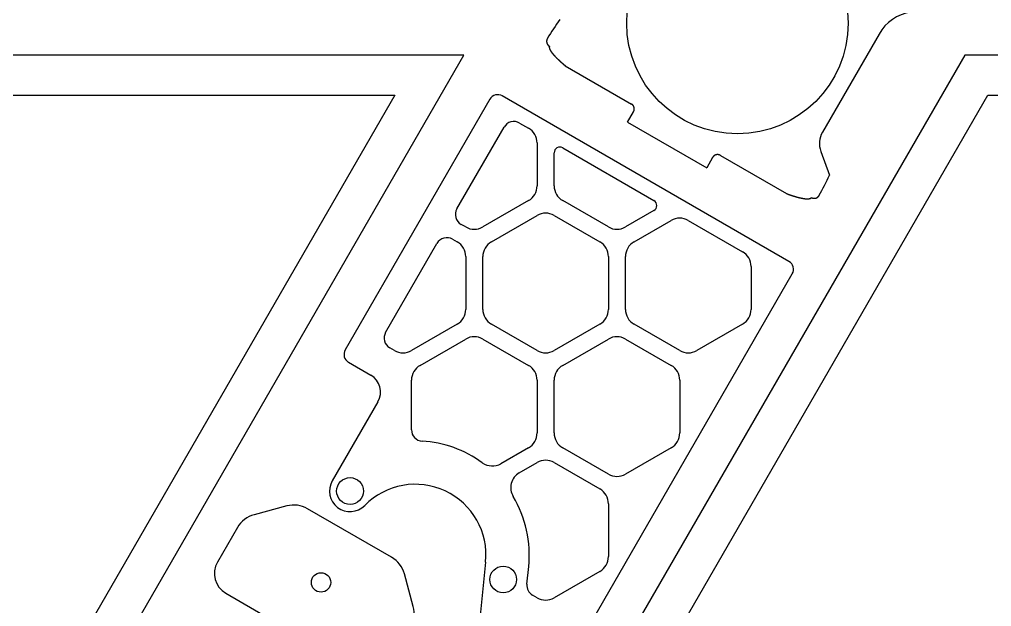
# Model space of a CAD drawing. Extents: x 442 to 745, y 5 to 355.
# Drawn here: x 553.2 to 623.3, y 230.3 to 272.6 of the extents above; entities that cross this region are included whole.
import ezdxf

# ---------------------------------------------------------------- set-up
doc = ezdxf.new("R2010")
doc.units = 0
doc.layers.add('VISIBLE__ANSI_', color=7, linetype='CONTINUOUS')

msp = doc.modelspace()

# ---------------------------------------------------------------- linework, layer by layer
at = {"layer": 'VISIBLE__ANSI_'}
for p, q in [((615.222, 271.596), (611.136, 264.519)), ((621.4, 270.075), (517.036, 89.313)), ((531.419, 176.812), (585.265, 270.075)), ((585.265, 270.075), (535.817, 270.075)), ((670.848, 270.075), (621.4, 270.075)), ((592.579, 269.304), (597.354, 266.547)), ((522.029, 92.195), (623.064, 267.193)), ((580.273, 267.193), (529.755, 179.694)), ((537.481, 267.193), (580.273, 267.193)), ((587.135, 266.892), (576.697, 248.813)), ((608.718, 255.192), (588.035, 267.133)), ((623.064, 267.193), (665.855, 267.193)), ((597.076, 265.242), (597.503, 265.982)), ((589.283, 265.176), (589.921, 264.808)), ((597.076, 265.242), (602.781, 261.948)), ((584.761, 258.991), (588.158, 264.875)), ((590.539, 263.738), (590.539, 260.648)), ((592.392, 263.382), (598.98, 259.578)), ((611.015, 263.132), (611.64, 261.413)), ((591.774, 260.648), (591.774, 263.025)), ((603.208, 262.688), (602.781, 261.948)), ((603.773, 262.842), (608.547, 260.085)), ((589.921, 259.578), (586.627, 257.676)), ((595.686, 257.676), (592.392, 259.578)), ((598.98, 258.865), (596.921, 257.676)), ((587.245, 256.606), (590.539, 258.508)), ((591.774, 258.508), (595.068, 256.606)), ((585.392, 257.676), (585.063, 257.866)), ((597.539, 256.606), (600.215, 258.152)), ((601.451, 258.152), (605.362, 255.893)), ((584.445, 256.796), (584.774, 256.606)), ((579.614, 250.076), (583.32, 256.495)), ((585.392, 255.537), (585.392, 251.733)), ((586.627, 251.733), (586.627, 255.537)), ((595.686, 255.537), (595.686, 251.733)), ((596.921, 251.733), (596.921, 255.537)), ((605.98, 254.823), (605.98, 251.733)), ((589.092, 219.881), (608.959, 254.292)), ((584.774, 250.663), (581.48, 248.761)), ((590.539, 248.761), (587.245, 250.663)), ((595.068, 250.663), (591.774, 248.761)), ((600.833, 248.761), (597.539, 250.663)), ((605.362, 250.663), (602.068, 248.761)), ((582.098, 247.691), (585.392, 249.593)), ((586.627, 249.593), (589.921, 247.691)), ((592.392, 247.691), (595.686, 249.593)), ((596.921, 249.593), (600.215, 247.691)), ((580.245, 248.761), (579.916, 248.951)), ((576.939, 247.913), (578.546, 246.985)), ((581.48, 243.051), (581.48, 246.622)), ((590.539, 246.622), (590.539, 242.818)), ((591.774, 242.818), (591.774, 246.622)), ((600.833, 246.622), (600.833, 242.818)), ((579.059, 245.072), (575.765, 239.367)), ((589.921, 241.748), (587.934, 240.601)), ((595.686, 239.846), (592.392, 241.748)), ((600.215, 241.748), (596.921, 239.846)), ((589.26, 239.94), (590.539, 240.678)), ((591.774, 240.678), (595.068, 238.777)), ((572.476, 237.554), (570.121, 236.922)), ((580.047, 233.851), (573.976, 237.356)), ((595.686, 237.707), (595.686, 233.903)), ((568.921, 236.001), (567.477, 233.501)), ((586.828, 233.491), (585.612, 221.578)), ((589.813, 231.912), (589.942, 233.173)), ((581.599, 230.295), (580.968, 232.651)), ((595.068, 232.833), (591.774, 230.932)), ((568.08, 231.251), (577.708, 225.692)), ((590.539, 230.932), (590.22, 231.115))]:
    msp.add_line(p, q, dxfattribs=at)
for points in [[(591.29, 271.287, 0), (591.289, 271.285, 0), (591.288, 271.283, 0), (591.287, 271.281, 0), (591.286, 271.28, 0), (591.285, 271.278, 0), (591.284, 271.276, 0), (591.283, 271.274, 0), (591.282, 271.273, 0), (591.281, 271.271, 0), (591.28, 271.269, 0), (591.279, 271.267, 0), (591.278, 271.266, 0), (591.278, 271.264, 0), (591.277, 271.262, 0), (591.276, 271.26, 0), (591.275, 271.258, 0), (591.274, 271.257, 0), (591.273, 271.255, 0), (591.272, 271.253, 0), (591.271, 271.251, 0), (591.27, 271.249, 0), (591.27, 271.248, 0), (591.269, 271.246, 0), (591.268, 271.244, 0), (591.267, 271.242, 0), (591.266, 271.24, 0), (591.265, 271.238, 0), (591.265, 271.237, 0), (591.264, 271.235, 0), (591.263, 271.233, 0), (591.262, 271.231, 0), (591.261, 271.229, 0), (591.261, 271.227, 0), (591.26, 271.226, 0), (591.259, 271.224, 0), (591.259, 271.222, 0), (591.258, 271.22, 0), (591.257, 271.218, 0), (591.256, 271.216, 0), (591.256, 271.214, 0), (591.255, 271.212, 0), (591.254, 271.211, 0), (591.254, 271.209, 0), (591.253, 271.207, 0), (591.252, 271.205, 0), (591.252, 271.203, 0), (591.251, 271.201, 0), (591.25, 271.199, 0), (591.25, 271.197, 0), (591.249, 271.195, 0), (591.249, 271.193, 0), (591.248, 271.192, 0), (591.248, 271.19, 0), (591.247, 271.188, 0), (591.246, 271.186, 0), (591.246, 271.184, 0), (591.245, 271.182, 0), (591.245, 271.18, 0), (591.244, 271.178, 0), (591.244, 271.176, 0), (591.243, 271.174, 0), (591.243, 271.172, 0), (591.242, 271.17, 0), (591.242, 271.168, 0), (591.241, 271.166, 0), (591.241, 271.164, 0), (591.24, 271.162, 0), (591.24, 271.16, 0), (591.24, 271.159, 0), (591.239, 271.157, 0), (591.239, 271.155, 0), (591.238, 271.153, 0), (591.238, 271.151, 0), (591.238, 271.149, 0), (591.237, 271.147, 0), (591.237, 271.145, 0), (591.236, 271.143, 0), (591.236, 271.141, 0), (591.236, 271.139, 0), (591.235, 271.137, 0), (591.235, 271.135, 0), (591.235, 271.133, 0), (591.234, 271.131, 0), (591.234, 271.129, 0), (591.234, 271.127, 0), (591.234, 271.125, 0), (591.233, 271.123, 0), (591.233, 271.121, 0), (591.233, 271.119, 0), (591.233, 271.117, 0), (591.232, 271.115, 0), (591.232, 271.113, 0), (591.232, 271.111, 0), (591.232, 271.109, 0), (591.232, 271.107, 0), (591.231, 271.105, 0), (591.231, 271.103, 0), (591.231, 271.101, 0), (591.231, 271.099, 0), (591.231, 271.097, 0), (591.231, 271.095, 0), (591.231, 271.093, 0), (591.23, 271.091, 0), (591.23, 271.089, 0), (591.23, 271.087, 0), (591.23, 271.085, 0), (591.23, 271.083, 0), (591.23, 271.081, 0), (591.23, 271.079, 0), (591.23, 271.078, 0), (591.23, 271.076, 0), (591.23, 271.074, 0), (591.23, 271.072, 0), (591.23, 271.07, 0), (591.23, 271.068, 0), (591.23, 271.066, 0), (591.23, 271.064, 0), (591.23, 271.062, 0), (591.23, 271.06, 0), (591.23, 271.058, 0), (591.23, 271.056, 0), (591.23, 271.054, 0), (591.23, 271.053, 0), (591.23, 271.051, 0), (591.23, 271.049, 0), (591.23, 271.047, 0), (591.231, 271.045, 0), (591.231, 271.043, 0), (591.231, 271.041, 0), (591.231, 271.039, 0), (591.231, 271.037, 0), (591.231, 271.036, 0), (591.231, 271.034, 0), (591.232, 271.032, 0), (591.232, 271.03, 0), (591.232, 271.028, 0), (591.232, 271.026, 0), (591.232, 271.024, 0), (591.233, 271.023, 0), (591.233, 271.021, 0), (591.233, 271.019, 0), (591.233, 271.017, 0), (591.234, 271.015, 0), (591.234, 271.013, 0), (591.234, 271.011, 0), (591.234, 271.01, 0), (591.235, 271.008, 0), (591.235, 271.006, 0), (591.235, 271.004, 0), (591.235, 271.002, 0), (591.236, 271, 0), (591.236, 270.999, 0), (591.236, 270.997, 0), (591.237, 270.995, 0), (591.237, 270.993, 0), (591.237, 270.991, 0), (591.238, 270.99, 0), (591.238, 270.988, 0), (591.239, 270.986, 0), (591.239, 270.984, 0), (591.239, 270.982, 0), (591.24, 270.981, 0), (591.24, 270.979, 0), (591.241, 270.977, 0), (591.241, 270.975, 0), (591.241, 270.974, 0), (591.242, 270.972, 0), (591.242, 270.97, 0), (591.243, 270.968, 0), (591.243, 270.966, 0), (591.244, 270.965, 0), (591.244, 270.963, 0), (591.245, 270.961, 0), (591.245, 270.959, 0), (591.246, 270.958, 0), (591.246, 270.956, 0), (591.247, 270.954, 0), (591.247, 270.952, 0), (591.248, 270.951, 0), (591.248, 270.949, 0), (591.249, 270.947, 0), (591.249, 270.945, 0), (591.25, 270.944, 0), (591.251, 270.942, 0), (591.251, 270.94, 0), (591.252, 270.938, 0), (591.252, 270.937, 0), (591.253, 270.935, 0), (591.254, 270.933, 0), (591.254, 270.932, 0), (591.255, 270.93, 0), (591.255, 270.928, 0), (591.256, 270.926, 0), (591.257, 270.925, 0), (591.257, 270.923, 0), (591.258, 270.921, 0), (591.259, 270.92, 0), (591.259, 270.918, 0), (591.26, 270.916, 0), (591.261, 270.915, 0), (591.261, 270.913, 0), (591.262, 270.911, 0), (591.263, 270.91, 0), (591.264, 270.908, 0), (591.264, 270.906, 0), (591.265, 270.904, 0), (591.266, 270.903, 0), (591.267, 270.901, 0), (591.267, 270.899, 0), (591.268, 270.898, 0), (591.269, 270.896, 0), (591.27, 270.895, 0), (591.27, 270.893, 0), (591.271, 270.891, 0), (591.272, 270.89, 0), (591.273, 270.888, 0), (591.274, 270.886, 0), (591.275, 270.885, 0), (591.275, 270.883, 0), (591.276, 270.881, 0), (591.277, 270.88, 0), (591.278, 270.878, 0), (591.279, 270.877, 0), (591.28, 270.875, 0), (591.28, 270.873, 0), (591.281, 270.872, 0), (591.282, 270.87, 0), (591.283, 270.869, 0), (591.284, 270.867, 0), (591.285, 270.865, 0), (591.286, 270.864, 0), (591.287, 270.862, 0), (591.288, 270.861, 0), (591.289, 270.859, 0), (591.29, 270.857, 0), (591.29, 270.856, 0), (591.291, 270.854, 0), (591.292, 270.853, 0), (591.293, 270.851, 0), (591.294, 270.85, 0), (591.295, 270.848, 0), (591.296, 270.847, 0), (591.297, 270.845, 0), (591.298, 270.844, 0), (591.299, 270.842, 0), (591.3, 270.84, 0), (591.301, 270.839, 0), (591.302, 270.837, 0), (591.303, 270.836, 0), (591.304, 270.834, 0), (591.305, 270.833, 0), (591.307, 270.831, 0), (591.308, 270.83, 0), (591.309, 270.828, 0), (591.31, 270.827, 0), (591.311, 270.826, 0), (591.312, 270.824, 0), (591.313, 270.823, 0), (591.314, 270.821, 0), (591.315, 270.82, 0), (591.316, 270.818, 0), (591.317, 270.817, 0), (591.318, 270.815, 0), (591.32, 270.814, 0), (591.321, 270.813, 0), (591.322, 270.811, 0), (591.323, 270.81, 0), (591.324, 270.808, 0), (591.325, 270.807, 0), (591.326, 270.806, 0), (591.327, 270.804, 0), (591.328, 270.803, 0), (591.329, 270.802, 0), (591.33, 270.801, 0), (591.331, 270.799, 0), (591.332, 270.798, 0), (591.334, 270.797, 0), (591.335, 270.796, 0), (591.336, 270.794, 0), (591.337, 270.793, 0), (591.338, 270.792, 0), (591.339, 270.791, 0), (591.34, 270.79, 0), (591.341, 270.788, 0), (591.342, 270.787, 0), (591.343, 270.786, 0), (591.344, 270.785, 0), (591.345, 270.784, 0), (591.346, 270.783, 0), (591.347, 270.782, 0), (591.348, 270.781, 0), (591.349, 270.779, 0), (591.35, 270.778, 0), (591.351, 270.777, 0), (591.352, 270.776, 0), (591.353, 270.775, 0), (591.354, 270.774, 0), (591.355, 270.773, 0), (591.356, 270.772, 0), (591.357, 270.771, 0), (591.358, 270.77, 0), (591.359, 270.769, 0), (591.36, 270.768, 0), (591.361, 270.767, 0), (591.362, 270.766, 0), (591.363, 270.765, 0), (591.364, 270.765, 0), (591.365, 270.764, 0), (591.366, 270.763, 0), (591.367, 270.762, 0), (591.368, 270.761, 0), (591.369, 270.76, 0), (591.37, 270.759, 0), (591.371, 270.758, 0), (591.372, 270.757, 0), (591.373, 270.757, 0), (591.374, 270.756, 0), (591.375, 270.755, 0), (591.376, 270.754, 0), (591.377, 270.753, 0), (591.377, 270.753, 0), (591.378, 270.752, 0), (591.379, 270.751, 0), (591.38, 270.75, 0), (591.381, 270.749, 0), (591.382, 270.749, 0), (591.383, 270.748, 0), (591.384, 270.747, 0), (591.385, 270.746, 0), (591.386, 270.746, 0), (591.387, 270.745, 0), (591.388, 270.744, 0), (591.389, 270.743, 0), (591.39, 270.743, 0), (591.391, 270.742, 0), (591.392, 270.741, 0), (591.393, 270.741, 0), (591.394, 270.74, 0), (591.394, 270.739, 0), (591.395, 270.738, 0), (591.396, 270.738, 0), (591.397, 270.737, 0), (591.398, 270.736, 0), (591.399, 270.736, 0), (591.4, 270.735, 0), (591.401, 270.734, 0), (591.402, 270.734, 0), (591.403, 270.733, 0), (591.404, 270.733, 0), (591.405, 270.732, 0), (591.406, 270.731, 0), (591.407, 270.731, 0), (591.407, 270.73, 0), (591.408, 270.729, 0), (591.409, 270.729, 0), (591.41, 270.728, 0), (591.411, 270.728, 0), (591.412, 270.727, 0), (591.413, 270.726, 0), (591.414, 270.726, 0), (591.415, 270.725, 0), (591.416, 270.725, 0), (591.417, 270.724, 0), (591.418, 270.723, 0), (591.419, 270.723, 0), (591.419, 270.722, 0), (591.42, 270.722, 0), (591.421, 270.721, 0), (591.422, 270.721, 0), (591.423, 270.72, 0), (591.424, 270.72, 0), (591.425, 270.719, 0), (591.426, 270.718, 0), (591.427, 270.718, 0), (591.428, 270.717, 0), (591.429, 270.717, 0), (591.43, 270.716, 0), (591.431, 270.716, 0), (591.431, 270.715, 0), (591.432, 270.715, 0), (591.433, 270.714, 0), (591.434, 270.714, 0), (591.435, 270.713, 0)], [(591.435, 270.713, 0), (591.434, 270.71, 0), (591.432, 270.706, 0), (591.431, 270.703, 0), (591.43, 270.699, 0), (591.429, 270.696, 0), (591.428, 270.692, 0), (591.427, 270.689, 0), (591.426, 270.685, 0), (591.425, 270.682, 0), (591.425, 270.678, 0), (591.424, 270.674, 0), (591.423, 270.671, 0), (591.423, 270.667, 0), (591.423, 270.664, 0), (591.422, 270.66, 0), (591.422, 270.656, 0), (591.422, 270.652, 0), (591.422, 270.649, 0), (591.422, 270.645, 0), (591.422, 270.641, 0), (591.422, 270.638, 0), (591.422, 270.634, 0), (591.422, 270.63, 0), (591.422, 270.627, 0), (591.423, 270.623, 0), (591.423, 270.619, 0), (591.423, 270.616, 0), (591.424, 270.612, 0), (591.424, 270.608, 0), (591.425, 270.605, 0), (591.426, 270.601, 0), (591.426, 270.597, 0), (591.427, 270.594, 0), (591.428, 270.59, 0), (591.428, 270.586, 0), (591.429, 270.583, 0), (591.43, 270.579, 0), (591.431, 270.575, 0), (591.432, 270.572, 0), (591.433, 270.568, 0), (591.434, 270.564, 0), (591.435, 270.561, 0), (591.436, 270.557, 0), (591.437, 270.553, 0), (591.438, 270.55, 0), (591.44, 270.546, 0), (591.441, 270.543, 0), (591.442, 270.539, 0), (591.443, 270.535, 0), (591.444, 270.532, 0), (591.446, 270.528, 0), (591.447, 270.525, 0), (591.448, 270.521, 0), (591.45, 270.518, 0), (591.451, 270.514, 0), (591.453, 270.511, 0), (591.454, 270.508, 0), (591.455, 270.504, 0), (591.457, 270.501, 0), (591.458, 270.497, 0), (591.46, 270.494, 0), (591.461, 270.491, 0), (591.463, 270.487, 0), (591.464, 270.484, 0), (591.466, 270.48, 0), (591.468, 270.477, 0), (591.469, 270.474, 0), (591.471, 270.47, 0), (591.473, 270.467, 0), (591.474, 270.463, 0), (591.476, 270.46, 0), (591.478, 270.456, 0), (591.48, 270.453, 0), (591.481, 270.45, 0), (591.483, 270.446, 0), (591.485, 270.443, 0), (591.487, 270.439, 0), (591.489, 270.436, 0), (591.491, 270.432, 0), (591.492, 270.429, 0), (591.494, 270.425, 0), (591.496, 270.422, 0), (591.498, 270.418, 0), (591.5, 270.415, 0), (591.502, 270.411, 0), (591.504, 270.408, 0), (591.506, 270.405, 0), (591.508, 270.401, 0), (591.511, 270.398, 0), (591.513, 270.394, 0), (591.515, 270.391, 0), (591.517, 270.387, 0), (591.519, 270.384, 0), (591.521, 270.38, 0), (591.523, 270.377, 0), (591.525, 270.373, 0), (591.528, 270.37, 0), (591.53, 270.366, 0), (591.532, 270.363, 0), (591.534, 270.359, 0), (591.537, 270.356, 0), (591.539, 270.352, 0), (591.541, 270.349, 0), (591.543, 270.346, 0), (591.546, 270.342, 0), (591.548, 270.339, 0), (591.55, 270.335, 0), (591.553, 270.332, 0), (591.555, 270.328, 0), (591.557, 270.325, 0), (591.56, 270.321, 0), (591.562, 270.318, 0), (591.565, 270.314, 0), (591.567, 270.311, 0), (591.569, 270.308, 0), (591.572, 270.304, 0), (591.574, 270.301, 0), (591.577, 270.297, 0), (591.579, 270.294, 0), (591.582, 270.291, 0), (591.584, 270.287, 0), (591.587, 270.284, 0), (591.589, 270.28, 0), (591.592, 270.277, 0), (591.594, 270.274, 0), (591.597, 270.27, 0), (591.599, 270.267, 0), (591.602, 270.263, 0), (591.604, 270.26, 0), (591.607, 270.257, 0), (591.609, 270.253, 0), (591.612, 270.25, 0), (591.614, 270.247, 0), (591.617, 270.243, 0), (591.619, 270.24, 0), (591.622, 270.237, 0), (591.624, 270.234, 0), (591.627, 270.23, 0), (591.629, 270.227, 0), (591.632, 270.224, 0), (591.635, 270.22, 0), (591.637, 270.217, 0), (591.64, 270.214, 0), (591.642, 270.211, 0), (591.645, 270.207, 0), (591.647, 270.204, 0), (591.65, 270.201, 0), (591.653, 270.198, 0), (591.655, 270.195, 0), (591.658, 270.192, 0), (591.66, 270.188, 0), (591.663, 270.185, 0), (591.665, 270.182, 0), (591.668, 270.179, 0), (591.671, 270.176, 0), (591.673, 270.173, 0), (591.676, 270.169, 0), (591.678, 270.166, 0), (591.681, 270.163, 0), (591.684, 270.16, 0), (591.686, 270.157, 0), (591.689, 270.153, 0), (591.692, 270.15, 0), (591.694, 270.147, 0), (591.697, 270.144, 0), (591.7, 270.141, 0), (591.703, 270.137, 0), (591.705, 270.134, 0), (591.708, 270.131, 0), (591.711, 270.128, 0), (591.714, 270.125, 0), (591.716, 270.121, 0), (591.719, 270.118, 0), (591.722, 270.115, 0), (591.725, 270.112, 0), (591.727, 270.109, 0), (591.73, 270.105, 0), (591.733, 270.102, 0), (591.736, 270.099, 0), (591.739, 270.096, 0), (591.742, 270.092, 0), (591.744, 270.089, 0), (591.747, 270.086, 0), (591.75, 270.083, 0), (591.753, 270.08, 0), (591.756, 270.076, 0), (591.759, 270.073, 0), (591.762, 270.07, 0), (591.765, 270.067, 0), (591.767, 270.063, 0), (591.77, 270.06, 0), (591.773, 270.057, 0), (591.776, 270.054, 0), (591.779, 270.05, 0), (591.782, 270.047, 0), (591.785, 270.044, 0), (591.788, 270.041, 0), (591.791, 270.037, 0), (591.794, 270.034, 0), (591.797, 270.031, 0), (591.8, 270.028, 0), (591.803, 270.024, 0), (591.806, 270.021, 0), (591.809, 270.018, 0), (591.812, 270.015, 0), (591.815, 270.011, 0), (591.818, 270.008, 0), (591.821, 270.005, 0), (591.824, 270.001, 0), (591.827, 269.998, 0), (591.83, 269.995, 0), (591.833, 269.992, 0), (591.836, 269.988, 0), (591.84, 269.985, 0), (591.843, 269.982, 0), (591.846, 269.979, 0), (591.849, 269.975, 0), (591.852, 269.972, 0), (591.855, 269.969, 0), (591.858, 269.966, 0), (591.861, 269.962, 0), (591.864, 269.959, 0), (591.868, 269.956, 0), (591.871, 269.952, 0), (591.874, 269.949, 0), (591.877, 269.946, 0), (591.88, 269.943, 0), (591.883, 269.939, 0), (591.887, 269.936, 0), (591.89, 269.933, 0), (591.893, 269.93, 0), (591.896, 269.926, 0), (591.899, 269.923, 0), (591.902, 269.92, 0), (591.906, 269.916, 0), (591.909, 269.913, 0), (591.912, 269.91, 0), (591.915, 269.907, 0), (591.919, 269.903, 0), (591.922, 269.9, 0), (591.925, 269.897, 0), (591.928, 269.893, 0), (591.932, 269.89, 0), (591.935, 269.887, 0), (591.938, 269.884, 0), (591.941, 269.88, 0), (591.945, 269.877, 0), (591.948, 269.874, 0), (591.951, 269.871, 0), (591.954, 269.867, 0), (591.958, 269.864, 0), (591.961, 269.861, 0), (591.964, 269.858, 0), (591.968, 269.854, 0), (591.971, 269.851, 0), (591.974, 269.848, 0), (591.977, 269.844, 0), (591.981, 269.841, 0), (591.984, 269.838, 0), (591.987, 269.835, 0), (591.991, 269.831, 0), (591.994, 269.828, 0), (591.997, 269.825, 0), (592.001, 269.822, 0), (592.004, 269.818, 0), (592.007, 269.815, 0), (592.011, 269.812, 0), (592.014, 269.809, 0), (592.018, 269.805, 0), (592.021, 269.802, 0), (592.024, 269.799, 0), (592.028, 269.796, 0), (592.031, 269.792, 0), (592.034, 269.789, 0), (592.038, 269.786, 0), (592.041, 269.783, 0), (592.044, 269.779, 0), (592.048, 269.776, 0), (592.051, 269.773, 0), (592.055, 269.77, 0), (592.058, 269.766, 0), (592.061, 269.763, 0), (592.065, 269.76, 0), (592.068, 269.757, 0), (592.072, 269.753, 0), (592.075, 269.75, 0), (592.078, 269.747, 0), (592.082, 269.744, 0), (592.085, 269.74, 0), (592.089, 269.737, 0), (592.092, 269.734, 0), (592.096, 269.731, 0), (592.099, 269.728, 0), (592.102, 269.724, 0), (592.106, 269.721, 0), (592.109, 269.718, 0), (592.113, 269.715, 0), (592.116, 269.711, 0), (592.119, 269.708, 0), (592.123, 269.705, 0), (592.126, 269.702, 0), (592.13, 269.699, 0), (592.133, 269.695, 0), (592.137, 269.692, 0), (592.14, 269.689, 0), (592.144, 269.686, 0), (592.147, 269.683, 0), (592.15, 269.679, 0), (592.154, 269.676, 0), (592.157, 269.673, 0), (592.161, 269.67, 0), (592.164, 269.667, 0), (592.168, 269.664, 0), (592.171, 269.66, 0), (592.175, 269.657, 0), (592.178, 269.654, 0), (592.182, 269.651, 0), (592.185, 269.648, 0), (592.188, 269.645, 0), (592.192, 269.641, 0), (592.195, 269.638, 0), (592.199, 269.635, 0), (592.202, 269.632, 0), (592.206, 269.629, 0), (592.209, 269.626, 0), (592.213, 269.622, 0), (592.216, 269.619, 0), (592.22, 269.616, 0), (592.223, 269.613, 0), (592.226, 269.61, 0), (592.23, 269.607, 0), (592.233, 269.604, 0), (592.237, 269.601, 0), (592.24, 269.597, 0), (592.244, 269.594, 0), (592.247, 269.591, 0), (592.251, 269.588, 0), (592.254, 269.585, 0), (592.258, 269.582, 0), (592.261, 269.579, 0), (592.264, 269.576, 0), (592.268, 269.573, 0), (592.271, 269.57, 0), (592.275, 269.566, 0), (592.278, 269.563, 0), (592.282, 269.56, 0), (592.285, 269.557, 0), (592.289, 269.554, 0), (592.292, 269.551, 0), (592.296, 269.548, 0), (592.299, 269.545, 0), (592.302, 269.542, 0), (592.306, 269.539, 0), (592.309, 269.536, 0), (592.313, 269.533, 0), (592.316, 269.53, 0), (592.32, 269.527, 0), (592.323, 269.524, 0), (592.327, 269.521, 0), (592.33, 269.518, 0), (592.333, 269.515, 0), (592.337, 269.512, 0), (592.34, 269.509, 0), (592.344, 269.506, 0), (592.347, 269.503, 0), (592.351, 269.5, 0), (592.354, 269.497, 0), (592.357, 269.494, 0), (592.361, 269.491, 0), (592.364, 269.488, 0), (592.368, 269.485, 0), (592.371, 269.482, 0), (592.374, 269.479, 0), (592.378, 269.476, 0), (592.381, 269.473, 0), (592.385, 269.47, 0), (592.388, 269.467, 0), (592.391, 269.464, 0), (592.395, 269.461, 0), (592.398, 269.458, 0), (592.402, 269.455, 0), (592.405, 269.452, 0), (592.408, 269.449, 0)], [(592.408, 269.449, 0), (592.41, 269.448, 0), (592.411, 269.447, 0), (592.412, 269.446, 0), (592.414, 269.444, 0), (592.415, 269.443, 0), (592.417, 269.442, 0), (592.418, 269.441, 0), (592.419, 269.44, 0), (592.421, 269.439, 0), (592.422, 269.437, 0), (592.424, 269.436, 0), (592.425, 269.435, 0), (592.426, 269.434, 0), (592.428, 269.433, 0), (592.429, 269.431, 0), (592.43, 269.43, 0), (592.432, 269.429, 0), (592.433, 269.428, 0), (592.435, 269.427, 0), (592.436, 269.425, 0), (592.437, 269.424, 0), (592.439, 269.423, 0), (592.44, 269.422, 0), (592.441, 269.421, 0), (592.443, 269.42, 0), (592.444, 269.418, 0), (592.446, 269.417, 0), (592.447, 269.416, 0), (592.448, 269.415, 0), (592.45, 269.414, 0), (592.451, 269.413, 0), (592.452, 269.411, 0), (592.454, 269.41, 0), (592.455, 269.409, 0), (592.457, 269.408, 0), (592.458, 269.407, 0), (592.459, 269.405, 0), (592.461, 269.404, 0), (592.462, 269.403, 0), (592.463, 269.402, 0), (592.465, 269.401, 0), (592.466, 269.4, 0), (592.467, 269.398, 0), (592.469, 269.397, 0), (592.47, 269.396, 0), (592.472, 269.395, 0), (592.473, 269.394, 0), (592.474, 269.393, 0), (592.476, 269.392, 0), (592.477, 269.39, 0), (592.478, 269.389, 0), (592.48, 269.388, 0), (592.481, 269.387, 0), (592.482, 269.386, 0), (592.484, 269.385, 0), (592.485, 269.383, 0), (592.486, 269.382, 0), (592.488, 269.381, 0), (592.489, 269.38, 0), (592.491, 269.379, 0), (592.492, 269.378, 0), (592.493, 269.377, 0), (592.495, 269.375, 0), (592.496, 269.374, 0), (592.497, 269.373, 0), (592.499, 269.372, 0), (592.5, 269.371, 0), (592.501, 269.37, 0), (592.503, 269.369, 0), (592.504, 269.367, 0), (592.505, 269.366, 0), (592.507, 269.365, 0), (592.508, 269.364, 0), (592.509, 269.363, 0), (592.511, 269.362, 0), (592.512, 269.361, 0), (592.513, 269.36, 0), (592.515, 269.358, 0), (592.516, 269.357, 0), (592.517, 269.356, 0), (592.519, 269.355, 0), (592.52, 269.354, 0), (592.521, 269.353, 0), (592.523, 269.352, 0), (592.524, 269.351, 0), (592.525, 269.349, 0), (592.527, 269.348, 0), (592.528, 269.347, 0), (592.529, 269.346, 0), (592.531, 269.345, 0), (592.532, 269.344, 0), (592.533, 269.343, 0), (592.535, 269.342, 0), (592.536, 269.34, 0), (592.537, 269.339, 0), (592.539, 269.338, 0), (592.54, 269.337, 0), (592.541, 269.336, 0), (592.543, 269.335, 0), (592.544, 269.334, 0), (592.545, 269.333, 0), (592.546, 269.332, 0), (592.548, 269.33, 0), (592.549, 269.329, 0), (592.55, 269.328, 0), (592.552, 269.327, 0), (592.553, 269.326, 0), (592.554, 269.325, 0), (592.556, 269.324, 0), (592.557, 269.323, 0), (592.558, 269.322, 0), (592.56, 269.321, 0), (592.561, 269.319, 0), (592.562, 269.318, 0), (592.564, 269.317, 0), (592.565, 269.316, 0), (592.566, 269.315, 0), (592.567, 269.314, 0), (592.569, 269.313, 0), (592.57, 269.312, 0), (592.571, 269.311, 0), (592.573, 269.31, 0), (592.574, 269.309, 0), (592.575, 269.308, 0), (592.576, 269.306, 0), (592.578, 269.305, 0), (592.579, 269.304, 0)], [(597.503, 265.982, 0), (597.505, 265.986, 0), (597.508, 265.991, 0), (597.51, 265.995, 0), (597.513, 266, 0), (597.515, 266.004, 0), (597.517, 266.009, 0), (597.519, 266.014, 0), (597.522, 266.018, 0), (597.524, 266.023, 0), (597.526, 266.028, 0), (597.528, 266.032, 0), (597.53, 266.037, 0), (597.531, 266.042, 0), (597.533, 266.046, 0), (597.535, 266.051, 0), (597.537, 266.056, 0), (597.538, 266.061, 0), (597.54, 266.066, 0), (597.541, 266.071, 0), (597.543, 266.076, 0), (597.544, 266.08, 0), (597.545, 266.085, 0), (597.547, 266.09, 0), (597.548, 266.095, 0), (597.549, 266.1, 0), (597.55, 266.105, 0), (597.551, 266.11, 0), (597.552, 266.115, 0), (597.553, 266.12, 0), (597.554, 266.125, 0), (597.555, 266.13, 0), (597.555, 266.135, 0), (597.556, 266.14, 0), (597.556, 266.145, 0), (597.557, 266.15, 0), (597.557, 266.155, 0), (597.558, 266.161, 0), (597.558, 266.166, 0), (597.559, 266.171, 0), (597.559, 266.176, 0), (597.559, 266.181, 0), (597.559, 266.186, 0), (597.559, 266.191, 0), (597.559, 266.196, 0), (597.559, 266.201, 0), (597.559, 266.206, 0), (597.558, 266.211, 0), (597.558, 266.216, 0), (597.558, 266.222, 0), (597.557, 266.227, 0), (597.557, 266.232, 0), (597.556, 266.237, 0), (597.556, 266.242, 0), (597.555, 266.247, 0), (597.555, 266.252, 0), (597.554, 266.257, 0), (597.553, 266.262, 0), (597.552, 266.267, 0), (597.551, 266.272, 0), (597.55, 266.277, 0), (597.549, 266.282, 0), (597.548, 266.287, 0), (597.547, 266.292, 0), (597.545, 266.297, 0), (597.544, 266.301, 0), (597.543, 266.306, 0), (597.541, 266.311, 0), (597.54, 266.316, 0), (597.538, 266.321, 0), (597.536, 266.326, 0), (597.535, 266.33, 0), (597.533, 266.335, 0), (597.531, 266.34, 0), (597.529, 266.345, 0), (597.528, 266.349, 0), (597.526, 266.354, 0), (597.524, 266.359, 0), (597.521, 266.363, 0), (597.519, 266.368, 0), (597.517, 266.372, 0), (597.515, 266.377, 0), (597.513, 266.382, 0), (597.51, 266.386, 0), (597.508, 266.39, 0), (597.505, 266.395, 0), (597.503, 266.399, 0), (597.5, 266.404, 0), (597.498, 266.408, 0), (597.495, 266.412, 0), (597.492, 266.417, 0), (597.489, 266.421, 0), (597.487, 266.425, 0), (597.484, 266.429, 0), (597.481, 266.433, 0), (597.478, 266.437, 0), (597.475, 266.441, 0), (597.472, 266.445, 0), (597.468, 266.449, 0), (597.465, 266.453, 0), (597.462, 266.457, 0), (597.459, 266.461, 0), (597.455, 266.465, 0), (597.452, 266.469, 0), (597.449, 266.472, 0), (597.445, 266.476, 0), (597.442, 266.48, 0), (597.438, 266.483, 0), (597.434, 266.487, 0), (597.431, 266.49, 0), (597.427, 266.494, 0), (597.423, 266.497, 0), (597.42, 266.5, 0), (597.416, 266.504, 0), (597.412, 266.507, 0), (597.408, 266.51, 0), (597.404, 266.513, 0), (597.4, 266.517, 0), (597.396, 266.52, 0), (597.392, 266.523, 0), (597.388, 266.526, 0), (597.384, 266.529, 0), (597.38, 266.531, 0), (597.375, 266.534, 0), (597.371, 266.537, 0), (597.367, 266.54, 0), (597.363, 266.542, 0), (597.358, 266.545, 0), (597.354, 266.547, 0)], [(603.773, 262.842, 0), (603.768, 262.844, 0), (603.764, 262.847, 0), (603.759, 262.849, 0), (603.755, 262.851, 0), (603.75, 262.854, 0), (603.746, 262.856, 0), (603.741, 262.858, 0), (603.737, 262.86, 0), (603.732, 262.862, 0), (603.727, 262.864, 0), (603.723, 262.866, 0), (603.718, 262.868, 0), (603.713, 262.87, 0), (603.709, 262.872, 0), (603.704, 262.873, 0), (603.699, 262.875, 0), (603.694, 262.876, 0), (603.69, 262.878, 0), (603.685, 262.879, 0), (603.68, 262.881, 0), (603.675, 262.882, 0), (603.67, 262.884, 0), (603.665, 262.885, 0), (603.66, 262.886, 0), (603.655, 262.887, 0), (603.65, 262.888, 0), (603.645, 262.889, 0), (603.64, 262.89, 0), (603.635, 262.891, 0), (603.63, 262.892, 0), (603.625, 262.892, 0), (603.62, 262.893, 0), (603.615, 262.894, 0), (603.61, 262.894, 0), (603.605, 262.895, 0), (603.6, 262.895, 0), (603.595, 262.896, 0), (603.59, 262.896, 0), (603.585, 262.896, 0), (603.58, 262.896, 0), (603.575, 262.896, 0), (603.57, 262.896, 0), (603.565, 262.896, 0), (603.56, 262.896, 0), (603.555, 262.896, 0), (603.55, 262.896, 0), (603.545, 262.896, 0), (603.54, 262.895, 0), (603.535, 262.895, 0), (603.529, 262.895, 0), (603.524, 262.894, 0), (603.519, 262.894, 0), (603.514, 262.893, 0), (603.509, 262.892, 0), (603.504, 262.891, 0), (603.499, 262.891, 0), (603.494, 262.89, 0), (603.489, 262.889, 0), (603.484, 262.888, 0), (603.479, 262.887, 0), (603.474, 262.886, 0), (603.47, 262.884, 0), (603.465, 262.883, 0), (603.46, 262.882, 0), (603.455, 262.881, 0), (603.45, 262.879, 0), (603.445, 262.878, 0), (603.44, 262.876, 0), (603.435, 262.874, 0), (603.431, 262.873, 0), (603.426, 262.871, 0), (603.421, 262.869, 0), (603.416, 262.867, 0), (603.412, 262.866, 0), (603.407, 262.864, 0), (603.402, 262.862, 0), (603.398, 262.86, 0), (603.393, 262.857, 0), (603.388, 262.855, 0), (603.384, 262.853, 0), (603.379, 262.851, 0), (603.375, 262.848, 0), (603.37, 262.846, 0), (603.366, 262.843, 0), (603.362, 262.841, 0), (603.357, 262.838, 0), (603.353, 262.836, 0), (603.348, 262.833, 0), (603.344, 262.83, 0), (603.34, 262.828, 0), (603.336, 262.825, 0), (603.331, 262.822, 0), (603.327, 262.819, 0), (603.323, 262.816, 0), (603.319, 262.813, 0), (603.315, 262.81, 0), (603.311, 262.807, 0), (603.307, 262.804, 0), (603.303, 262.8, 0), (603.299, 262.797, 0), (603.295, 262.794, 0), (603.292, 262.79, 0), (603.288, 262.787, 0), (603.284, 262.783, 0), (603.28, 262.78, 0), (603.277, 262.776, 0), (603.273, 262.773, 0), (603.27, 262.769, 0), (603.266, 262.765, 0), (603.263, 262.762, 0), (603.259, 262.758, 0), (603.256, 262.754, 0), (603.252, 262.75, 0), (603.249, 262.746, 0), (603.246, 262.742, 0), (603.243, 262.738, 0), (603.24, 262.734, 0), (603.237, 262.73, 0), (603.234, 262.726, 0), (603.231, 262.722, 0), (603.228, 262.718, 0), (603.225, 262.714, 0), (603.222, 262.71, 0), (603.219, 262.705, 0), (603.216, 262.701, 0), (603.214, 262.697, 0), (603.211, 262.692, 0), (603.208, 262.688, 0)], [(608.547, 260.085, 0), (608.549, 260.084, 0), (608.551, 260.084, 0), (608.552, 260.083, 0), (608.554, 260.083, 0), (608.555, 260.082, 0), (608.557, 260.081, 0), (608.559, 260.081, 0), (608.56, 260.08, 0), (608.562, 260.08, 0), (608.564, 260.079, 0), (608.565, 260.079, 0), (608.567, 260.078, 0), (608.568, 260.077, 0), (608.57, 260.077, 0), (608.572, 260.076, 0), (608.573, 260.076, 0), (608.575, 260.075, 0), (608.577, 260.074, 0), (608.578, 260.074, 0), (608.58, 260.073, 0), (608.581, 260.073, 0), (608.583, 260.072, 0), (608.585, 260.071, 0), (608.586, 260.071, 0), (608.588, 260.07, 0), (608.59, 260.07, 0), (608.591, 260.069, 0), (608.593, 260.068, 0), (608.595, 260.068, 0), (608.596, 260.067, 0), (608.598, 260.067, 0), (608.599, 260.066, 0), (608.601, 260.065, 0), (608.603, 260.065, 0), (608.604, 260.064, 0), (608.606, 260.064, 0), (608.608, 260.063, 0), (608.609, 260.062, 0), (608.611, 260.062, 0), (608.613, 260.061, 0), (608.614, 260.061, 0), (608.616, 260.06, 0), (608.618, 260.059, 0), (608.619, 260.059, 0), (608.621, 260.058, 0), (608.623, 260.058, 0), (608.624, 260.057, 0), (608.626, 260.056, 0), (608.627, 260.056, 0), (608.629, 260.055, 0), (608.631, 260.055, 0), (608.632, 260.054, 0), (608.634, 260.054, 0), (608.636, 260.053, 0), (608.637, 260.052, 0), (608.639, 260.052, 0), (608.641, 260.051, 0), (608.642, 260.051, 0), (608.644, 260.05, 0), (608.646, 260.049, 0), (608.647, 260.049, 0), (608.649, 260.048, 0), (608.651, 260.048, 0), (608.652, 260.047, 0), (608.654, 260.046, 0), (608.656, 260.046, 0), (608.657, 260.045, 0), (608.659, 260.045, 0), (608.661, 260.044, 0), (608.662, 260.043, 0), (608.664, 260.043, 0), (608.666, 260.042, 0), (608.667, 260.042, 0), (608.669, 260.041, 0), (608.671, 260.04, 0), (608.672, 260.04, 0), (608.674, 260.039, 0), (608.676, 260.039, 0), (608.677, 260.038, 0), (608.679, 260.037, 0), (608.681, 260.037, 0), (608.682, 260.036, 0), (608.684, 260.036, 0), (608.686, 260.035, 0), (608.687, 260.035, 0), (608.689, 260.034, 0), (608.691, 260.033, 0), (608.692, 260.033, 0), (608.694, 260.032, 0), (608.696, 260.032, 0), (608.697, 260.031, 0), (608.699, 260.03, 0), (608.701, 260.03, 0), (608.703, 260.029, 0), (608.704, 260.029, 0), (608.706, 260.028, 0), (608.708, 260.027, 0), (608.709, 260.027, 0), (608.711, 260.026, 0), (608.713, 260.026, 0), (608.714, 260.025, 0), (608.716, 260.024, 0), (608.718, 260.024, 0), (608.719, 260.023, 0), (608.721, 260.023, 0), (608.723, 260.022, 0), (608.724, 260.021, 0), (608.726, 260.021, 0), (608.728, 260.02, 0), (608.729, 260.02, 0), (608.731, 260.019, 0), (608.733, 260.019, 0), (608.735, 260.018, 0), (608.736, 260.017, 0), (608.738, 260.017, 0), (608.74, 260.016, 0), (608.741, 260.016, 0), (608.743, 260.015, 0), (608.745, 260.014, 0), (608.746, 260.014, 0), (608.748, 260.013, 0), (608.75, 260.013, 0), (608.751, 260.012, 0), (608.753, 260.011, 0), (608.755, 260.011, 0), (608.757, 260.01, 0), (608.758, 260.01, 0)], [(608.758, 260.01, 0), (608.762, 260.008, 0), (608.766, 260.007, 0), (608.77, 260.005, 0), (608.774, 260.004, 0), (608.778, 260.003, 0), (608.782, 260.001, 0), (608.786, 260, 0), (608.79, 259.998, 0), (608.795, 259.997, 0), (608.799, 259.996, 0), (608.803, 259.994, 0), (608.807, 259.993, 0), (608.811, 259.992, 0), (608.815, 259.99, 0), (608.819, 259.989, 0), (608.823, 259.987, 0), (608.827, 259.986, 0), (608.831, 259.985, 0), (608.835, 259.983, 0), (608.839, 259.982, 0), (608.843, 259.98, 0), (608.847, 259.979, 0), (608.851, 259.978, 0), (608.855, 259.976, 0), (608.859, 259.975, 0), (608.864, 259.974, 0), (608.868, 259.972, 0), (608.872, 259.971, 0), (608.876, 259.97, 0), (608.88, 259.968, 0), (608.884, 259.967, 0), (608.888, 259.965, 0), (608.892, 259.964, 0), (608.896, 259.963, 0), (608.9, 259.961, 0), (608.904, 259.96, 0), (608.908, 259.959, 0), (608.913, 259.957, 0), (608.917, 259.956, 0), (608.921, 259.955, 0), (608.925, 259.953, 0), (608.929, 259.952, 0), (608.933, 259.95, 0), (608.937, 259.949, 0), (608.941, 259.948, 0), (608.945, 259.946, 0), (608.949, 259.945, 0), (608.954, 259.944, 0), (608.958, 259.942, 0), (608.962, 259.941, 0), (608.966, 259.94, 0), (608.97, 259.938, 0), (608.974, 259.937, 0), (608.978, 259.936, 0), (608.982, 259.934, 0), (608.986, 259.933, 0), (608.99, 259.932, 0), (608.995, 259.93, 0), (608.999, 259.929, 0), (609.003, 259.928, 0), (609.007, 259.926, 0), (609.011, 259.925, 0), (609.015, 259.924, 0), (609.019, 259.923, 0), (609.023, 259.921, 0), (609.028, 259.92, 0), (609.032, 259.919, 0), (609.036, 259.917, 0), (609.04, 259.916, 0), (609.044, 259.915, 0), (609.048, 259.913, 0), (609.052, 259.912, 0), (609.056, 259.911, 0), (609.06, 259.91, 0), (609.065, 259.908, 0), (609.069, 259.907, 0), (609.073, 259.906, 0), (609.077, 259.904, 0), (609.081, 259.903, 0), (609.085, 259.902, 0), (609.089, 259.901, 0), (609.093, 259.899, 0), (609.098, 259.898, 0), (609.102, 259.897, 0), (609.106, 259.895, 0), (609.11, 259.894, 0), (609.114, 259.893, 0), (609.118, 259.892, 0), (609.122, 259.89, 0), (609.126, 259.889, 0), (609.13, 259.888, 0), (609.135, 259.887, 0), (609.139, 259.885, 0), (609.143, 259.884, 0), (609.147, 259.883, 0), (609.151, 259.882, 0), (609.155, 259.88, 0), (609.159, 259.879, 0), (609.163, 259.878, 0), (609.167, 259.877, 0), (609.172, 259.876, 0), (609.176, 259.874, 0), (609.18, 259.873, 0), (609.184, 259.872, 0), (609.188, 259.871, 0), (609.192, 259.869, 0), (609.196, 259.868, 0), (609.2, 259.867, 0), (609.204, 259.866, 0), (609.209, 259.865, 0), (609.213, 259.863, 0), (609.217, 259.862, 0), (609.221, 259.861, 0), (609.225, 259.86, 0), (609.229, 259.859, 0), (609.233, 259.857, 0), (609.237, 259.856, 0), (609.241, 259.855, 0), (609.245, 259.854, 0), (609.249, 259.853, 0), (609.254, 259.852, 0), (609.258, 259.85, 0), (609.262, 259.849, 0), (609.266, 259.848, 0), (609.27, 259.847, 0), (609.274, 259.846, 0), (609.278, 259.845, 0), (609.282, 259.844, 0), (609.286, 259.842, 0), (609.29, 259.841, 0), (609.294, 259.84, 0), (609.298, 259.839, 0), (609.302, 259.838, 0), (609.306, 259.837, 0), (609.311, 259.836, 0), (609.315, 259.834, 0), (609.319, 259.833, 0), (609.323, 259.832, 0), (609.327, 259.831, 0), (609.331, 259.83, 0), (609.335, 259.829, 0), (609.339, 259.828, 0), (609.343, 259.827, 0), (609.347, 259.826, 0), (609.351, 259.825, 0), (609.355, 259.823, 0), (609.359, 259.822, 0), (609.363, 259.821, 0), (609.367, 259.82, 0), (609.371, 259.819, 0), (609.375, 259.818, 0), (609.379, 259.817, 0), (609.383, 259.816, 0), (609.387, 259.815, 0), (609.391, 259.814, 0), (609.395, 259.813, 0), (609.399, 259.812, 0), (609.403, 259.811, 0), (609.407, 259.81, 0), (609.411, 259.809, 0), (609.415, 259.808, 0), (609.419, 259.807, 0), (609.423, 259.806, 0), (609.427, 259.805, 0), (609.431, 259.804, 0), (609.435, 259.803, 0), (609.439, 259.802, 0), (609.443, 259.801, 0), (609.447, 259.8, 0), (609.451, 259.799, 0), (609.455, 259.798, 0), (609.459, 259.797, 0), (609.463, 259.796, 0), (609.467, 259.795, 0), (609.471, 259.794, 0), (609.475, 259.793, 0), (609.479, 259.792, 0), (609.483, 259.791, 0), (609.487, 259.79, 0), (609.491, 259.789, 0), (609.495, 259.788, 0), (609.499, 259.787, 0), (609.503, 259.786, 0), (609.507, 259.785, 0), (609.511, 259.784, 0), (609.516, 259.783, 0), (609.52, 259.782, 0), (609.524, 259.781, 0), (609.528, 259.78, 0), (609.532, 259.779, 0), (609.536, 259.778, 0), (609.541, 259.777, 0), (609.545, 259.776, 0), (609.549, 259.775, 0), (609.553, 259.774, 0), (609.557, 259.773, 0), (609.562, 259.772, 0), (609.566, 259.771, 0), (609.57, 259.77, 0), (609.575, 259.769, 0), (609.579, 259.768, 0), (609.583, 259.768, 0), (609.587, 259.767, 0), (609.592, 259.766, 0), (609.596, 259.765, 0), (609.6, 259.764, 0), (609.605, 259.763, 0), (609.609, 259.762, 0), (609.614, 259.761, 0), (609.618, 259.76, 0), (609.622, 259.759, 0), (609.627, 259.758, 0), (609.631, 259.757, 0), (609.636, 259.756, 0), (609.64, 259.756, 0), (609.644, 259.755, 0), (609.649, 259.754, 0), (609.653, 259.753, 0), (609.658, 259.752, 0), (609.662, 259.751, 0), (609.667, 259.75, 0), (609.671, 259.749, 0), (609.676, 259.748, 0), (609.68, 259.748, 0), (609.685, 259.747, 0), (609.689, 259.746, 0), (609.693, 259.745, 0), (609.698, 259.744, 0), (609.702, 259.743, 0), (609.707, 259.743, 0), (609.711, 259.742, 0), (609.716, 259.741, 0), (609.721, 259.74, 0), (609.725, 259.739, 0), (609.73, 259.739, 0), (609.734, 259.738, 0), (609.739, 259.737, 0), (609.743, 259.736, 0), (609.748, 259.735, 0), (609.752, 259.735, 0), (609.757, 259.734, 0), (609.761, 259.733, 0), (609.766, 259.732, 0), (609.77, 259.732, 0), (609.775, 259.731, 0), (609.779, 259.73, 0), (609.784, 259.73, 0), (609.788, 259.729, 0), (609.793, 259.728, 0), (609.797, 259.727, 0), (609.802, 259.727, 0), (609.806, 259.726, 0), (609.811, 259.725, 0), (609.815, 259.725, 0), (609.82, 259.724, 0), (609.825, 259.724, 0), (609.829, 259.723, 0), (609.834, 259.722, 0), (609.838, 259.722, 0), (609.843, 259.721, 0), (609.847, 259.72, 0), (609.852, 259.72, 0), (609.856, 259.719, 0), (609.861, 259.719, 0), (609.865, 259.718, 0), (609.869, 259.718, 0), (609.874, 259.717, 0), (609.878, 259.717, 0), (609.883, 259.716, 0), (609.887, 259.716, 0), (609.892, 259.715, 0), (609.896, 259.715, 0), (609.901, 259.714, 0), (609.905, 259.714, 0), (609.91, 259.713, 0), (609.914, 259.713, 0), (609.918, 259.713, 0), (609.923, 259.712, 0), (609.927, 259.712, 0), (609.932, 259.711, 0), (609.936, 259.711, 0), (609.94, 259.711, 0), (609.945, 259.71, 0), (609.949, 259.71, 0), (609.953, 259.71, 0), (609.958, 259.709, 0), (609.962, 259.709, 0), (609.966, 259.709, 0), (609.971, 259.709, 0), (609.975, 259.708, 0), (609.979, 259.708, 0), (609.983, 259.708, 0), (609.988, 259.708, 0), (609.992, 259.707, 0), (609.996, 259.707, 0), (610, 259.707, 0), (610.005, 259.707, 0), (610.009, 259.707, 0), (610.013, 259.707, 0), (610.017, 259.707, 0), (610.021, 259.706, 0), (610.025, 259.706, 0), (610.03, 259.706, 0), (610.034, 259.706, 0), (610.038, 259.706, 0), (610.042, 259.706, 0), (610.046, 259.706, 0), (610.05, 259.706, 0), (610.054, 259.706, 0), (610.058, 259.706, 0), (610.063, 259.706, 0), (610.067, 259.706, 0), (610.071, 259.706, 0), (610.075, 259.707, 0), (610.08, 259.707, 0), (610.084, 259.707, 0), (610.088, 259.707, 0), (610.092, 259.707, 0), (610.097, 259.707, 0), (610.101, 259.708, 0), (610.105, 259.708, 0), (610.109, 259.708, 0), (610.114, 259.708, 0), (610.118, 259.709, 0), (610.122, 259.709, 0), (610.127, 259.71, 0), (610.131, 259.71, 0), (610.135, 259.71, 0), (610.14, 259.711, 0), (610.144, 259.711, 0), (610.148, 259.712, 0), (610.152, 259.712, 0), (610.157, 259.713, 0), (610.161, 259.714, 0), (610.165, 259.714, 0), (610.169, 259.715, 0), (610.173, 259.716, 0), (610.178, 259.716, 0), (610.182, 259.717, 0), (610.186, 259.718, 0), (610.19, 259.719, 0), (610.194, 259.719, 0), (610.198, 259.72, 0), (610.202, 259.721, 0), (610.206, 259.722, 0), (610.211, 259.723, 0), (610.215, 259.724, 0), (610.218, 259.725, 0), (610.222, 259.726, 0), (610.226, 259.728, 0), (610.23, 259.729, 0), (610.234, 259.73, 0), (610.238, 259.731, 0), (610.242, 259.733, 0), (610.246, 259.734, 0), (610.25, 259.736, 0), (610.254, 259.737, 0), (610.258, 259.739, 0), (610.261, 259.74, 0), (610.265, 259.742, 0), (610.269, 259.744, 0), (610.273, 259.745, 0), (610.277, 259.747, 0), (610.28, 259.749, 0), (610.284, 259.751, 0), (610.287, 259.753, 0), (610.291, 259.755, 0), (610.294, 259.758, 0), (610.298, 259.76, 0), (610.301, 259.762, 0), (610.305, 259.764, 0), (610.308, 259.767, 0), (610.311, 259.769, 0), (610.314, 259.772, 0), (610.317, 259.775, 0), (610.32, 259.777, 0), (610.323, 259.78, 0), (610.326, 259.783, 0), (610.329, 259.786, 0), (610.332, 259.789, 0), (610.334, 259.792, 0), (610.337, 259.795, 0), (610.339, 259.799, 0)], [(610.339, 259.799, 0), (610.34, 259.798, 0), (610.341, 259.798, 0), (610.342, 259.797, 0), (610.344, 259.796, 0), (610.345, 259.796, 0), (610.346, 259.795, 0), (610.347, 259.794, 0), (610.348, 259.794, 0), (610.349, 259.793, 0), (610.35, 259.793, 0), (610.351, 259.792, 0), (610.352, 259.791, 0), (610.353, 259.791, 0), (610.355, 259.79, 0), (610.356, 259.79, 0), (610.357, 259.789, 0), (610.358, 259.788, 0), (610.359, 259.788, 0), (610.361, 259.787, 0), (610.362, 259.787, 0), (610.363, 259.786, 0), (610.364, 259.785, 0), (610.365, 259.785, 0), (610.367, 259.784, 0), (610.368, 259.784, 0), (610.369, 259.783, 0), (610.37, 259.782, 0), (610.372, 259.782, 0), (610.373, 259.781, 0), (610.374, 259.781, 0), (610.376, 259.78, 0), (610.377, 259.779, 0), (610.379, 259.779, 0), (610.38, 259.778, 0), (610.381, 259.778, 0), (610.383, 259.777, 0), (610.384, 259.776, 0), (610.386, 259.776, 0), (610.387, 259.775, 0), (610.389, 259.774, 0), (610.39, 259.774, 0), (610.392, 259.773, 0), (610.393, 259.773, 0), (610.395, 259.772, 0), (610.397, 259.771, 0), (610.398, 259.771, 0), (610.4, 259.77, 0), (610.402, 259.77, 0), (610.403, 259.769, 0), (610.405, 259.768, 0), (610.407, 259.768, 0), (610.408, 259.767, 0), (610.41, 259.767, 0), (610.412, 259.766, 0), (610.414, 259.765, 0), (610.416, 259.765, 0), (610.418, 259.764, 0), (610.42, 259.764, 0), (610.421, 259.763, 0), (610.423, 259.763, 0), (610.425, 259.762, 0), (610.427, 259.761, 0), (610.429, 259.761, 0), (610.431, 259.76, 0), (610.433, 259.76, 0), (610.435, 259.759, 0), (610.437, 259.759, 0), (610.439, 259.758, 0), (610.441, 259.758, 0), (610.443, 259.757, 0), (610.445, 259.757, 0), (610.447, 259.756, 0), (610.449, 259.756, 0), (610.451, 259.755, 0), (610.453, 259.755, 0), (610.455, 259.754, 0), (610.457, 259.754, 0), (610.459, 259.754, 0), (610.461, 259.753, 0), (610.463, 259.753, 0), (610.464, 259.752, 0), (610.466, 259.752, 0), (610.468, 259.752, 0), (610.47, 259.751, 0), (610.472, 259.751, 0), (610.474, 259.751, 0), (610.476, 259.75, 0), (610.478, 259.75, 0), (610.48, 259.75, 0), (610.482, 259.749, 0), (610.484, 259.749, 0), (610.486, 259.749, 0), (610.488, 259.749, 0), (610.49, 259.748, 0), (610.492, 259.748, 0), (610.494, 259.748, 0), (610.496, 259.748, 0), (610.498, 259.747, 0), (610.5, 259.747, 0), (610.502, 259.747, 0), (610.504, 259.747, 0), (610.506, 259.747, 0), (610.508, 259.746, 0), (610.51, 259.746, 0), (610.512, 259.746, 0), (610.514, 259.746, 0), (610.516, 259.746, 0), (610.518, 259.746, 0), (610.52, 259.745, 0), (610.522, 259.745, 0), (610.524, 259.745, 0), (610.526, 259.745, 0), (610.529, 259.745, 0), (610.531, 259.745, 0), (610.533, 259.745, 0), (610.535, 259.745, 0), (610.537, 259.745, 0), (610.539, 259.745, 0), (610.541, 259.745, 0), (610.543, 259.745, 0), (610.545, 259.745, 0), (610.547, 259.745, 0), (610.549, 259.745, 0), (610.551, 259.745, 0), (610.553, 259.745, 0), (610.555, 259.745, 0), (610.557, 259.745, 0), (610.559, 259.745, 0), (610.561, 259.745, 0), (610.563, 259.745, 0), (610.565, 259.745, 0), (610.567, 259.745, 0), (610.569, 259.745, 0), (610.571, 259.746, 0), (610.573, 259.746, 0), (610.575, 259.746, 0), (610.577, 259.746, 0), (610.579, 259.746, 0), (610.581, 259.746, 0), (610.583, 259.746, 0), (610.585, 259.747, 0), (610.587, 259.747, 0), (610.589, 259.747, 0), (610.591, 259.747, 0), (610.593, 259.747, 0), (610.595, 259.748, 0), (610.597, 259.748, 0), (610.599, 259.748, 0), (610.601, 259.748, 0), (610.603, 259.749, 0), (610.605, 259.749, 0), (610.607, 259.749, 0), (610.609, 259.75, 0), (610.611, 259.75, 0), (610.613, 259.75, 0), (610.615, 259.751, 0), (610.617, 259.751, 0), (610.619, 259.751, 0), (610.621, 259.752, 0), (610.623, 259.752, 0), (610.625, 259.752, 0), (610.627, 259.753, 0), (610.629, 259.753, 0), (610.631, 259.754, 0), (610.633, 259.754, 0), (610.635, 259.754, 0), (610.637, 259.755, 0), (610.639, 259.755, 0), (610.641, 259.756, 0), (610.643, 259.756, 0), (610.644, 259.757, 0), (610.646, 259.757, 0), (610.648, 259.758, 0), (610.65, 259.758, 0), (610.652, 259.759, 0), (610.654, 259.759, 0), (610.656, 259.76, 0), (610.658, 259.76, 0), (610.66, 259.761, 0), (610.662, 259.761, 0), (610.664, 259.762, 0), (610.666, 259.762, 0), (610.668, 259.763, 0), (610.67, 259.764, 0), (610.672, 259.764, 0), (610.674, 259.765, 0), (610.675, 259.766, 0), (610.677, 259.766, 0), (610.679, 259.767, 0), (610.681, 259.767, 0), (610.683, 259.768, 0), (610.685, 259.769, 0), (610.687, 259.769, 0), (610.689, 259.77, 0), (610.69, 259.771, 0), (610.692, 259.771, 0), (610.694, 259.772, 0), (610.696, 259.773, 0), (610.698, 259.774, 0), (610.699, 259.774, 0), (610.701, 259.775, 0), (610.703, 259.776, 0), (610.705, 259.776, 0), (610.706, 259.777, 0), (610.708, 259.778, 0), (610.71, 259.779, 0), (610.712, 259.779, 0), (610.713, 259.78, 0), (610.715, 259.781, 0), (610.717, 259.782, 0), (610.718, 259.782, 0), (610.72, 259.783, 0), (610.722, 259.784, 0), (610.723, 259.785, 0), (610.725, 259.786, 0), (610.727, 259.786, 0), (610.728, 259.787, 0), (610.73, 259.788, 0), (610.732, 259.789, 0), (610.733, 259.79, 0), (610.735, 259.791, 0), (610.736, 259.791, 0), (610.738, 259.792, 0), (610.74, 259.793, 0), (610.741, 259.794, 0), (610.743, 259.795, 0), (610.744, 259.796, 0), (610.746, 259.796, 0), (610.747, 259.797, 0), (610.749, 259.798, 0), (610.75, 259.799, 0), (610.752, 259.8, 0), (610.753, 259.801, 0), (610.755, 259.802, 0), (610.756, 259.802, 0), (610.758, 259.803, 0), (610.759, 259.804, 0), (610.761, 259.805, 0), (610.762, 259.806, 0), (610.763, 259.807, 0), (610.765, 259.808, 0), (610.766, 259.809, 0), (610.768, 259.81, 0), (610.769, 259.811, 0), (610.77, 259.811, 0), (610.772, 259.812, 0), (610.773, 259.813, 0), (610.775, 259.814, 0), (610.776, 259.815, 0), (610.777, 259.816, 0), (610.779, 259.817, 0), (610.78, 259.818, 0), (610.781, 259.819, 0), (610.783, 259.82, 0), (610.784, 259.821, 0), (610.785, 259.822, 0), (610.786, 259.822, 0), (610.788, 259.823, 0), (610.789, 259.824, 0), (610.79, 259.825, 0), (610.791, 259.826, 0), (610.793, 259.827, 0), (610.794, 259.828, 0), (610.795, 259.829, 0), (610.796, 259.83, 0), (610.798, 259.831, 0), (610.799, 259.832, 0), (610.8, 259.833, 0), (610.801, 259.834, 0), (610.802, 259.835, 0), (610.804, 259.836, 0), (610.805, 259.836, 0), (610.806, 259.837, 0), (610.807, 259.838, 0), (610.808, 259.839, 0), (610.809, 259.84, 0), (610.81, 259.841, 0), (610.811, 259.842, 0), (610.813, 259.843, 0), (610.814, 259.844, 0), (610.815, 259.845, 0), (610.816, 259.846, 0), (610.817, 259.847, 0), (610.818, 259.848, 0), (610.819, 259.849, 0), (610.82, 259.85, 0), (610.821, 259.851, 0), (610.822, 259.852, 0), (610.824, 259.853, 0), (610.825, 259.854, 0), (610.826, 259.855, 0), (610.827, 259.856, 0), (610.828, 259.857, 0), (610.829, 259.858, 0), (610.83, 259.859, 0), (610.831, 259.86, 0), (610.832, 259.861, 0), (610.833, 259.862, 0), (610.834, 259.863, 0), (610.835, 259.864, 0), (610.836, 259.865, 0), (610.837, 259.866, 0), (610.838, 259.867, 0), (610.839, 259.868, 0), (610.84, 259.869, 0), (610.841, 259.87, 0), (610.842, 259.871, 0), (610.843, 259.872, 0), (610.844, 259.873, 0), (610.845, 259.874, 0), (610.846, 259.875, 0), (610.847, 259.876, 0), (610.848, 259.877, 0), (610.849, 259.878, 0), (610.85, 259.88, 0), (610.851, 259.881, 0), (610.852, 259.882, 0), (610.853, 259.883, 0), (610.854, 259.884, 0), (610.855, 259.885, 0), (610.856, 259.886, 0), (610.857, 259.887, 0), (610.858, 259.888, 0), (610.859, 259.889, 0), (610.86, 259.89, 0), (610.861, 259.892, 0), (610.862, 259.893, 0), (610.863, 259.894, 0), (610.864, 259.895, 0), (610.865, 259.896, 0), (610.866, 259.897, 0), (610.867, 259.898, 0), (610.868, 259.899, 0), (610.869, 259.901, 0), (610.869, 259.902, 0), (610.87, 259.903, 0), (610.871, 259.904, 0), (610.872, 259.905, 0), (610.873, 259.906, 0), (610.874, 259.907, 0), (610.875, 259.909, 0), (610.876, 259.91, 0), (610.877, 259.911, 0), (610.877, 259.912, 0), (610.878, 259.913, 0), (610.879, 259.914, 0), (610.88, 259.916, 0), (610.881, 259.917, 0), (610.882, 259.918, 0), (610.883, 259.919, 0), (610.884, 259.92, 0), (610.884, 259.922, 0), (610.885, 259.923, 0), (610.886, 259.924, 0), (610.887, 259.925, 0), (610.888, 259.926, 0), (610.889, 259.928, 0), (610.889, 259.929, 0), (610.89, 259.93, 0), (610.891, 259.931, 0), (610.892, 259.932, 0), (610.893, 259.934, 0), (610.893, 259.935, 0), (610.894, 259.936, 0), (610.895, 259.937, 0), (610.896, 259.939, 0), (610.897, 259.94, 0), (610.897, 259.941, 0), (610.898, 259.942, 0), (610.899, 259.944, 0), (610.9, 259.945, 0), (610.9, 259.946, 0), (610.901, 259.947, 0), (610.902, 259.949, 0), (610.903, 259.95, 0), (610.903, 259.951, 0), (610.904, 259.952, 0), (610.905, 259.954, 0), (610.906, 259.955, 0), (610.906, 259.956, 0), (610.907, 259.957, 0), (610.908, 259.959, 0), (610.908, 259.96, 0)]]:
    msp.add_polyline3d(points, dxfattribs=at)
for centre, radius in [((605, 272.379), 7.988), ((577.048, 238.625), 0.968), ((588.097, 232.247), 0.968), ((574.953, 232.038), 0.7)]:
    msp.add_circle(centre, radius, dxfattribs=at)
for centre, radius, start, end in [((618.075, 269.949), 3.294, 100, 150), ((610.326, 259.771), 22.248, 144.63716, 148.82829), ((587.706, 266.562), 0.659, 60, 150), ((588.871, 264.463), 0.824, 60, 150), ((589.304, 263.738), 1.235, 0, 60), ((612.562, 263.695), 1.647, 150, 200), ((592.186, 263.025), 0.412, 60, 180), ((591.417, 270.688), 22.248, 331.17171, 335.36284), ((589.304, 260.648), 1.235, 300, 0), ((593.009, 260.648), 1.235, 180, 240), ((598.774, 259.221), 0.412, 300, 60), ((585.474, 258.579), 0.824, 150, 240), ((591.157, 257.438), 1.235, 60, 120), ((600.833, 257.082), 1.235, 60, 120), ((586.01, 258.746), 1.235, 240, 300), ((596.304, 258.746), 1.235, 240, 300), ((584.033, 256.083), 0.824, 60, 150), ((584.157, 255.537), 1.235, 0, 60), ((587.862, 255.537), 1.235, 120, 180), ((594.451, 255.537), 1.235, 0, 60), ((598.156, 255.537), 1.235, 120, 180), ((604.745, 254.823), 1.235, 0, 60), ((608.389, 254.621), 0.659, 330, 60), ((584.157, 251.733), 1.235, 300, 0), ((587.862, 251.733), 1.235, 180, 240), ((594.451, 251.733), 1.235, 300, 0), ((598.156, 251.733), 1.235, 180, 240), ((604.745, 251.733), 1.235, 300, 0), ((580.327, 249.665), 0.824, 150, 240), ((586.01, 248.524), 1.235, 60, 120), ((596.304, 248.524), 1.235, 60, 120), ((577.268, 248.483), 0.659, 150, 240), ((580.863, 249.831), 1.235, 240, 300), ((591.157, 249.831), 1.235, 240, 300), ((601.451, 249.831), 1.235, 240, 300), ((582.715, 246.622), 1.235, 120, 180), ((589.304, 246.622), 1.235, 0, 60), ((593.009, 246.622), 1.235, 120, 180), ((599.598, 246.622), 1.235, 0, 60), ((577.846, 245.772), 1.4, 330, 60), ((582.304, 243.051), 0.824, 180, 266.48967), ((589.304, 242.818), 1.235, 300, 0), ((593.009, 242.818), 1.235, 180, 240), ((599.598, 242.818), 1.235, 300, 0), ((581.749, 234.01), 8.235, 53.9935, 86.48967), ((587.317, 241.671), 1.235, 233.9935, 300), ((591.157, 239.609), 1.235, 60, 120), ((589.877, 238.87), 1.235, 120, 210.8783), ((577.048, 238.625), 1.482, 150, 315.52249), ((596.304, 240.916), 1.235, 240, 300), ((581.749, 234.01), 5.106, 354.16891, 135.52249), ((594.451, 237.707), 1.235, 0, 60), ((581.749, 234.01), 8.235, 354.16898, 30.8783), ((572.988, 235.644), 1.976, 60, 105), ((570.632, 235.013), 1.976, 105, 150), ((579.059, 232.14), 1.976, 15, 60), ((594.451, 233.903), 1.235, 300, 0), ((568.903, 232.678), 1.647, 150, 240), ((590.632, 231.829), 0.824, 174.16891, 240), ((591.157, 232.001), 1.235, 240, 300), ((579.69, 229.784), 1.976, 330, 15)]:
    msp.add_arc(centre, radius, start, end, dxfattribs=at)

doc.saveas('drawing.dxf')
